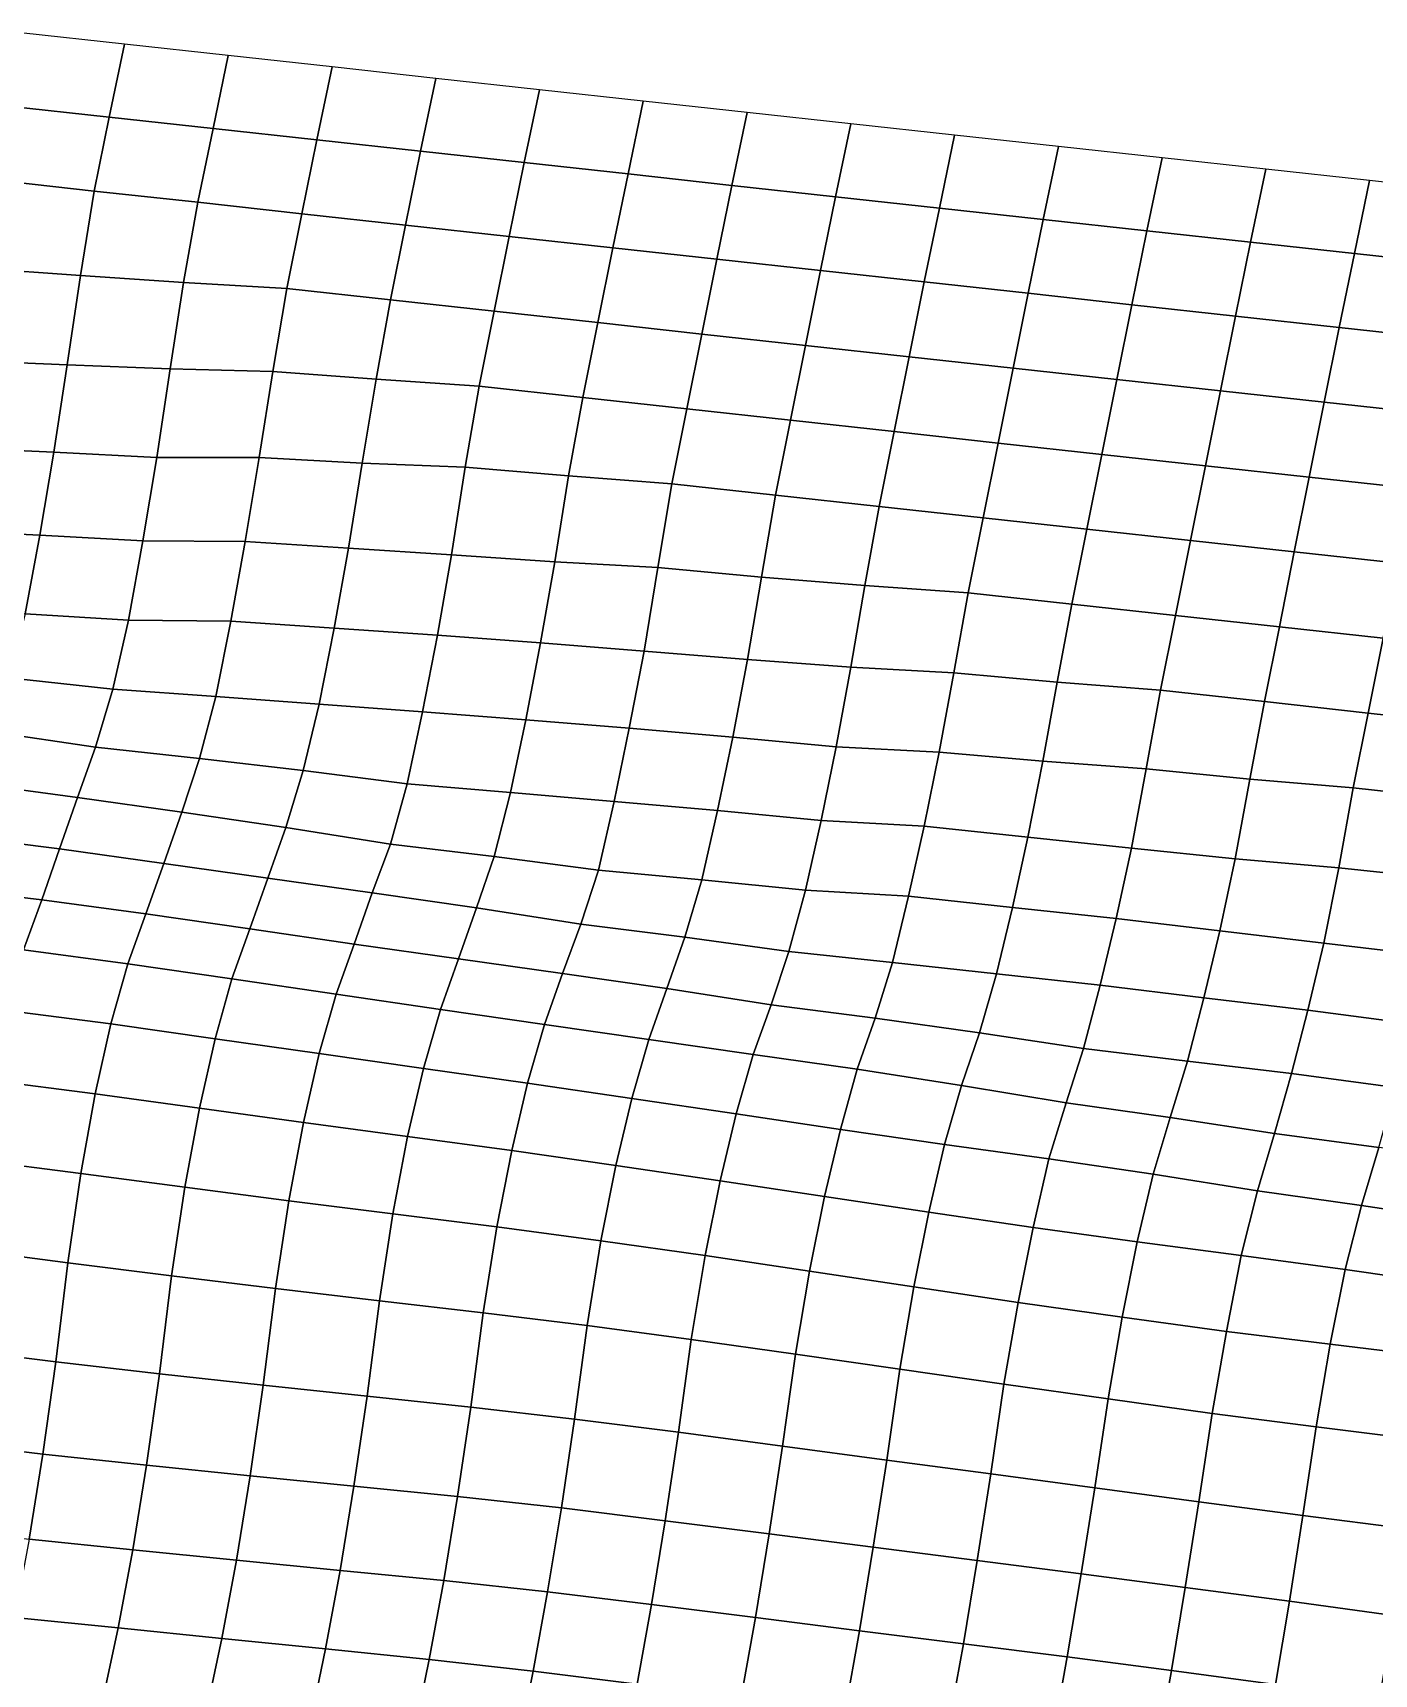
# Model space of a CAD drawing. Header units: metres. Extents: x -7.7 to 4.4, y -0.6 to 4.9.
# Drawn here: x -1.636 to 0.27, y 1.988 to 4.319 of the extents above; entities that cross this region are included whole.
import ezdxf

# ---------------------------------------------------------------- set-up
doc = ezdxf.new("R2010")
doc.units = ezdxf.units.M

msp = doc.modelspace()

# ---------------------------------------------------------------- linework, layer by layer
at = {"layer": 'C1'}
for points in [[(-1.65274, 4.31912, -10.01213), (-1.67436, 4.21551, -9.90817), (-1.52699, 4.19934, -9.8928), (-1.50536, 4.30295, -9.99676)], [(-1.50536, 4.30295, -9.99676), (-1.52699, 4.19934, -9.8928), (-1.37962, 4.18328, -9.87733), (-1.35799, 4.28678, -9.98139)], [(-1.35799, 4.28678, -9.98139), (-1.37962, 4.18328, -9.87733), (-1.23225, 4.16711, -9.86196), (-1.21061, 4.27061, -9.96602)], [(-1.21061, 4.27061, -9.96602), (-1.23225, 4.16711, -9.86196), (-1.08487, 4.15093, -9.84659), (-1.06324, 4.25444, -9.95065)], [(-1.06324, 4.25444, -9.95065), (-1.08487, 4.15093, -9.84659), (-0.9375, 4.13476, -9.83122), (-0.91586, 4.23827, -9.93528)], [(-0.91586, 4.23827, -9.93528), (-0.9375, 4.13476, -9.83122), (-0.79012, 4.11859, -9.81585), (-0.7685, 4.22221, -9.91981)], [(-0.7685, 4.22221, -9.91981), (-0.79012, 4.11859, -9.81585), (-0.64274, 4.10242, -9.80047), (-0.62112, 4.20604, -9.90444)], [(-1.67436, 4.21551, -9.90817), (-1.69582, 4.11058, -9.80539), (-1.54845, 4.09441, -9.79002), (-1.52699, 4.19934, -9.8928)], [(-1.52699, 4.19934, -9.8928), (-1.54845, 4.09441, -9.79002), (-1.40108, 4.07834, -9.77455), (-1.37962, 4.18328, -9.87733)], [(-0.62112, 4.20604, -9.90444), (-0.64274, 4.10242, -9.80047), (-0.49537, 4.08625, -9.7851), (-0.47375, 4.18986, -9.88906)], [(-1.37962, 4.18328, -9.87733), (-1.40108, 4.07834, -9.77455), (-1.25371, 4.06217, -9.75918), (-1.23225, 4.16711, -9.86196)], [(-0.47375, 4.18986, -9.88906), (-0.49537, 4.08625, -9.7851), (-0.34801, 4.07019, -9.76963), (-0.32637, 4.17369, -9.87369)], [(-0.32637, 4.17369, -9.87369), (-0.34801, 4.07019, -9.76963), (-0.20063, 4.05402, -9.75426), (-0.17899, 4.15752, -9.85832)], [(-1.23225, 4.16711, -9.86196), (-1.25371, 4.06217, -9.75918), (-1.10633, 4.046, -9.74381), (-1.08487, 4.15093, -9.84659)], [(-1.08487, 4.15093, -9.84659), (-1.10633, 4.046, -9.74381), (-0.95895, 4.02983, -9.72844), (-0.9375, 4.13476, -9.83122)], [(-0.17899, 4.15752, -9.85832), (-0.20063, 4.05402, -9.75426), (-0.05325, 4.03785, -9.73889), (-0.03162, 4.14135, -9.84295)], [(-0.9375, 4.13476, -9.83122), (-0.95895, 4.02983, -9.72844), (-0.81158, 4.01366, -9.71307), (-0.79012, 4.11859, -9.81585)], [(-0.03162, 4.14135, -9.84295), (-0.05325, 4.03785, -9.73889), (0.09412, 4.02168, -9.72352), (0.11574, 4.12529, -9.82748)], [(-1.69582, 4.11058, -9.80539), (-1.7147, 3.98499, -9.72115), (-1.56803, 3.97453, -9.70065), (-1.54845, 4.09441, -9.79002)], [(-0.79012, 4.11859, -9.81585), (-0.81158, 4.01366, -9.71307), (-0.6642, 3.99749, -9.6977), (-0.64274, 4.10242, -9.80047)], [(0.11574, 4.12529, -9.82748), (0.09412, 4.02168, -9.72352), (0.2415, 4.0055, -9.70815), (0.26312, 4.10912, -9.81211)], [(0.26312, 4.10912, -9.81211), (0.2415, 4.0055, -9.70815), (0.38887, 3.98933, -9.69278), (0.4105, 4.09295, -9.79674)], [(-1.54845, 4.09441, -9.79002), (-1.56803, 3.97453, -9.70065), (-1.4214, 3.96429, -9.67996), (-1.40108, 4.07834, -9.77455)], [(-0.64274, 4.10242, -9.80047), (-0.6642, 3.99749, -9.6977), (-0.51684, 3.98143, -9.68223), (-0.49537, 4.08625, -9.7851)], [(-0.49537, 4.08625, -9.7851), (-0.51684, 3.98143, -9.68223), (-0.36946, 3.96526, -9.66685), (-0.34801, 4.07019, -9.76963)], [(-1.40108, 4.07834, -9.77455), (-1.4214, 3.96429, -9.67996), (-1.27499, 3.95581, -9.65768), (-1.25371, 4.06217, -9.75918)], [(-1.25371, 4.06217, -9.75918), (-1.27499, 3.95581, -9.65768), (-1.12761, 3.93964, -9.64231), (-1.10633, 4.046, -9.74381)], [(-0.34801, 4.07019, -9.76963), (-0.36946, 3.96526, -9.66685), (-0.22209, 3.94909, -9.65148), (-0.20063, 4.05402, -9.75426)], [(-1.10633, 4.046, -9.74381), (-1.12761, 3.93964, -9.64231), (-0.98025, 3.92358, -9.62684), (-0.95895, 4.02983, -9.72844)], [(-0.20063, 4.05402, -9.75426), (-0.22209, 3.94909, -9.65148), (-0.07471, 3.93291, -9.63611), (-0.05325, 4.03785, -9.73889)], [(-0.05325, 4.03785, -9.73889), (-0.07471, 3.93291, -9.63611), (0.07266, 3.91674, -9.62074), (0.09412, 4.02168, -9.72352)], [(-0.95895, 4.02983, -9.72844), (-0.98025, 3.92358, -9.62684), (-0.83287, 3.90741, -9.61147), (-0.81158, 4.01366, -9.71307)], [(-0.81158, 4.01366, -9.71307), (-0.83287, 3.90741, -9.61147), (-0.6855, 3.89124, -9.5961), (-0.6642, 3.99749, -9.6977)], [(0.09412, 4.02168, -9.72352), (0.07266, 3.91674, -9.62074), (0.22004, 3.90057, -9.60537), (0.2415, 4.0055, -9.70815)], [(-0.6642, 3.99749, -9.6977), (-0.6855, 3.89124, -9.5961), (-0.53812, 3.87507, -9.58073), (-0.51684, 3.98143, -9.68223)], [(0.2415, 4.0055, -9.70815), (0.22004, 3.90057, -9.60537), (0.36742, 3.8844, -9.59), (0.38887, 3.98933, -9.69278)], [(-1.7147, 3.98499, -9.72115), (-1.73286, 3.85369, -9.64204), (-1.58676, 3.84774, -9.6175), (-1.56803, 3.97453, -9.70065)], [(-1.56803, 3.97453, -9.70065), (-1.58676, 3.84774, -9.6175), (-1.44069, 3.842, -9.59276), (-1.4214, 3.96429, -9.67996)], [(-1.4214, 3.96429, -9.67996), (-1.44069, 3.842, -9.59276), (-1.29486, 3.83825, -9.56624), (-1.27499, 3.95581, -9.65768)], [(-0.51684, 3.98143, -9.68223), (-0.53812, 3.87507, -9.58073), (-0.39074, 3.8589, -9.56536), (-0.36946, 3.96526, -9.66685)], [(-0.36946, 3.96526, -9.66685), (-0.39074, 3.8589, -9.56536), (-0.24337, 3.84272, -9.54999), (-0.22209, 3.94909, -9.65148)], [(-1.27499, 3.95581, -9.65768), (-1.29486, 3.83825, -9.56624), (-1.14809, 3.82691, -9.54654), (-1.12761, 3.93964, -9.64231)], [(-0.22209, 3.94909, -9.65148), (-0.24337, 3.84272, -9.54999), (-0.09601, 3.82666, -9.53452), (-0.07471, 3.93291, -9.63611)], [(-1.12761, 3.93964, -9.64231), (-1.14809, 3.82691, -9.54654), (-1.00153, 3.81722, -9.52535), (-0.98025, 3.92358, -9.62684)], [(-0.98025, 3.92358, -9.62684), (-1.00153, 3.81722, -9.52535), (-0.85415, 3.80105, -9.50998), (-0.83287, 3.90741, -9.61147)], [(-0.07471, 3.93291, -9.63611), (-0.09601, 3.82666, -9.53452), (0.05137, 3.81049, -9.51915), (0.07266, 3.91674, -9.62074)], [(-0.83287, 3.90741, -9.61147), (-0.85415, 3.80105, -9.50998), (-0.70679, 3.78499, -9.49451), (-0.6855, 3.89124, -9.5961)], [(0.07266, 3.91674, -9.62074), (0.05137, 3.81049, -9.51915), (0.19875, 3.79432, -9.50377), (0.22004, 3.90057, -9.60537)], [(0.22004, 3.90057, -9.60537), (0.19875, 3.79432, -9.50377), (0.34612, 3.77815, -9.4884), (0.36742, 3.8844, -9.59)], [(-0.6855, 3.89124, -9.5961), (-0.70679, 3.78499, -9.49451), (-0.55941, 3.76882, -9.47913), (-0.53812, 3.87507, -9.58073)], [(-0.53812, 3.87507, -9.58073), (-0.55941, 3.76882, -9.47913), (-0.41204, 3.75264, -9.46376), (-0.39074, 3.8589, -9.56536)], [(-1.73286, 3.85369, -9.64204), (-1.75199, 3.73019, -9.55592), (-1.60581, 3.72358, -9.53197), (-1.58676, 3.84774, -9.6175)], [(-1.58676, 3.84774, -9.6175), (-1.60581, 3.72358, -9.53197), (-1.45951, 3.71598, -9.50891), (-1.44069, 3.842, -9.59276)], [(-0.39074, 3.8589, -9.56536), (-0.41204, 3.75264, -9.46376), (-0.26466, 3.73647, -9.44839), (-0.24337, 3.84272, -9.54999)], [(-1.44069, 3.842, -9.59276), (-1.45951, 3.71598, -9.50891), (-1.31412, 3.71574, -9.47924), (-1.29486, 3.83825, -9.56624)], [(-1.29486, 3.83825, -9.56624), (-1.31412, 3.71574, -9.47924), (-1.16779, 3.70791, -9.45638), (-1.14809, 3.82691, -9.54654)], [(-1.14809, 3.82691, -9.54654), (-1.16779, 3.70791, -9.45638), (-1.02169, 3.70196, -9.43184), (-1.00153, 3.81722, -9.52535)], [(-0.24337, 3.84272, -9.54999), (-0.26466, 3.73647, -9.44839), (-0.11728, 3.7203, -9.43302), (-0.09601, 3.82666, -9.53452)], [(-0.09601, 3.82666, -9.53452), (-0.11728, 3.7203, -9.43302), (0.03009, 3.70413, -9.41765), (0.05137, 3.81049, -9.51915)], [(-1.00153, 3.81722, -9.52535), (-1.02169, 3.70196, -9.43184), (-0.8748, 3.68963, -9.41301), (-0.85415, 3.80105, -9.50998)], [(-0.85415, 3.80105, -9.50998), (-0.8748, 3.68963, -9.41301), (-0.72807, 3.67863, -9.39301), (-0.70679, 3.78499, -9.49451)], [(0.05137, 3.81049, -9.51915), (0.03009, 3.70413, -9.41765), (0.17747, 3.68796, -9.40228), (0.19875, 3.79432, -9.50377)], [(-0.70679, 3.78499, -9.49451), (-0.72807, 3.67863, -9.39301), (-0.58069, 3.66246, -9.37764), (-0.55941, 3.76882, -9.47913)], [(0.19875, 3.79432, -9.50377), (0.17747, 3.68796, -9.40228), (0.32483, 3.6719, -9.38681), (0.34612, 3.77815, -9.4884)], [(-0.55941, 3.76882, -9.47913), (-0.58069, 3.66246, -9.37764), (-0.43332, 3.64628, -9.36227), (-0.41204, 3.75264, -9.46376)], [(-0.41204, 3.75264, -9.46376), (-0.43332, 3.64628, -9.36227), (-0.28595, 3.63022, -9.3468), (-0.26466, 3.73647, -9.44839)], [(-0.26466, 3.73647, -9.44839), (-0.28595, 3.63022, -9.3468), (-0.13858, 3.61405, -9.33143), (-0.11728, 3.7203, -9.43302)], [(-1.75199, 3.73019, -9.55592), (-1.7719, 3.61285, -9.46429), (-1.62563, 3.60557, -9.44093), (-1.60581, 3.72358, -9.53197)], [(-1.60581, 3.72358, -9.53197), (-1.62563, 3.60557, -9.44093), (-1.47925, 3.59731, -9.41846), (-1.45951, 3.71598, -9.50891)], [(-1.45951, 3.71598, -9.50891), (-1.47925, 3.59731, -9.41846), (-1.3338, 3.59652, -9.38928), (-1.31412, 3.71574, -9.47924)], [(-1.31412, 3.71574, -9.47924), (-1.3338, 3.59652, -9.38928), (-1.18729, 3.58727, -9.3677), (-1.16779, 3.70791, -9.45638)], [(-1.16779, 3.70791, -9.45638), (-1.18729, 3.58727, -9.3677), (-1.04071, 3.57747, -9.34661), (-1.02169, 3.70196, -9.43184)], [(-0.11728, 3.7203, -9.43302), (-0.13858, 3.61405, -9.33143), (0.0088, 3.59788, -9.31605), (0.03009, 3.70413, -9.41765)], [(-1.02169, 3.70196, -9.43184), (-1.04071, 3.57747, -9.34661), (-0.89413, 3.56767, -9.32552), (-0.8748, 3.68963, -9.41301)], [(-0.8748, 3.68963, -9.41301), (-0.89413, 3.56767, -9.32552), (-0.74774, 3.55941, -9.30305), (-0.72807, 3.67863, -9.39301)], [(0.03009, 3.70413, -9.41765), (0.0088, 3.59788, -9.31605), (0.15617, 3.58171, -9.30068), (0.17747, 3.68796, -9.40228)], [(0.17747, 3.68796, -9.40228), (0.15617, 3.58171, -9.30068), (0.30355, 3.56554, -9.28531), (0.32483, 3.6719, -9.38681)], [(-0.72807, 3.67863, -9.39301), (-0.74774, 3.55941, -9.30305), (-0.60072, 3.5461, -9.28511), (-0.58069, 3.66246, -9.37764)], [(-0.58069, 3.66246, -9.37764), (-0.60072, 3.5461, -9.28511), (-0.45384, 3.53388, -9.26619), (-0.43332, 3.64628, -9.36227)], [(-0.43332, 3.64628, -9.36227), (-0.45384, 3.53388, -9.26619), (-0.30723, 3.52386, -9.2453), (-0.28595, 3.63022, -9.3468)], [(-0.28595, 3.63022, -9.3468), (-0.30723, 3.52386, -9.2453), (-0.15986, 3.50769, -9.22993), (-0.13858, 3.61405, -9.33143)], [(-0.13858, 3.61405, -9.33143), (-0.15986, 3.50769, -9.22993), (-0.01248, 3.49152, -9.21456), (0.0088, 3.59788, -9.31605)], [(-1.7719, 3.61285, -9.46429), (-1.79266, 3.50231, -9.36654), (-1.64625, 3.49394, -9.34416), (-1.62563, 3.60557, -9.44093)], [(-1.62563, 3.60557, -9.44093), (-1.64625, 3.49394, -9.34416), (-1.49976, 3.4848, -9.32248), (-1.47925, 3.59731, -9.41846)], [(-1.47925, 3.59731, -9.41846), (-1.49976, 3.4848, -9.32248), (-1.35421, 3.48324, -9.294), (-1.3338, 3.59652, -9.38928)], [(-1.3338, 3.59652, -9.38928), (-1.35421, 3.48324, -9.294), (-1.20763, 3.47344, -9.27291), (-1.18729, 3.58727, -9.3677)], [(0.0088, 3.59788, -9.31605), (-0.01248, 3.49152, -9.21456), (0.13488, 3.47546, -9.19909), (0.15617, 3.58171, -9.30068)], [(-1.18729, 3.58727, -9.3677), (-1.20763, 3.47344, -9.27291), (-1.06101, 3.46331, -9.25211), (-1.04071, 3.57747, -9.34661)], [(-1.04071, 3.57747, -9.34661), (-1.06101, 3.46331, -9.25211), (-0.91429, 3.45241, -9.23201), (-0.89413, 3.56767, -9.32552)], [(-0.89413, 3.56767, -9.32552), (-0.91429, 3.45241, -9.23201), (-0.76747, 3.44064, -9.21269), (-0.74774, 3.55941, -9.30305)], [(0.15617, 3.58171, -9.30068), (0.13488, 3.47546, -9.19909), (0.28226, 3.45929, -9.18372), (0.30355, 3.56554, -9.28531)], [(-0.74774, 3.55941, -9.30305), (-0.76747, 3.44064, -9.21269), (-0.62063, 3.42875, -9.19348), (-0.60072, 3.5461, -9.28511)], [(-0.60072, 3.5461, -9.28511), (-0.62063, 3.42875, -9.19348), (-0.47395, 3.41818, -9.17308), (-0.45384, 3.53388, -9.26619)], [(-0.45384, 3.53388, -9.26619), (-0.47395, 3.41818, -9.17308), (-0.32758, 3.41003, -9.15051), (-0.30723, 3.52386, -9.2453)], [(-0.30723, 3.52386, -9.2453), (-0.32758, 3.41003, -9.15051), (-0.18053, 3.3965, -9.13277), (-0.15986, 3.50769, -9.22993)], [(-0.15986, 3.50769, -9.22993), (-0.18053, 3.3965, -9.13277), (-0.03377, 3.38527, -9.11296), (-0.01248, 3.49152, -9.21456)], [(-1.64625, 3.49394, -9.34416), (-1.66946, 3.40296, -9.22886), (-1.52208, 3.38679, -9.21349), (-1.49976, 3.4848, -9.32248)], [(-1.49976, 3.4848, -9.32248), (-1.52208, 3.38679, -9.21349), (-1.37542, 3.37633, -9.19299), (-1.35421, 3.48324, -9.294)], [(-1.35421, 3.48324, -9.294), (-1.37542, 3.37633, -9.19299), (-1.22872, 3.36554, -9.17279), (-1.20763, 3.47344, -9.27291)], [(-0.01248, 3.49152, -9.21456), (-0.03377, 3.38527, -9.11296), (0.1136, 3.3691, -9.09759), (0.13488, 3.47546, -9.19909)], [(0.13488, 3.47546, -9.19909), (0.1136, 3.3691, -9.09759), (0.26098, 3.35293, -9.08222), (0.28226, 3.45929, -9.18372)], [(-1.20763, 3.47344, -9.27291), (-1.22872, 3.36554, -9.17279), (-1.082, 3.35464, -9.15269), (-1.06101, 3.46331, -9.25211)], [(-1.06101, 3.46331, -9.25211), (-1.082, 3.35464, -9.15269), (-0.93523, 3.34331, -9.13298), (-0.91429, 3.45241, -9.23201)], [(-0.91429, 3.45241, -9.23201), (-0.93523, 3.34331, -9.13298), (-0.78836, 3.3312, -9.11396), (-0.76747, 3.44064, -9.21269)], [(0.28226, 3.45929, -9.18372), (0.26098, 3.35293, -9.08222), (0.40835, 3.33676, -9.06685), (0.42963, 3.44312, -9.16835)], [(-0.76747, 3.44064, -9.21269), (-0.78836, 3.3312, -9.11396), (-0.64143, 3.31854, -9.09543), (-0.62063, 3.42875, -9.19348)], [(-0.62063, 3.42875, -9.19348), (-0.64143, 3.31854, -9.09543), (-0.49435, 3.30479, -9.07789), (-0.47395, 3.41818, -9.17308)], [(-0.47395, 3.41818, -9.17308), (-0.49435, 3.30479, -9.07789), (-0.34805, 3.29719, -9.05483), (-0.32758, 3.41003, -9.15051)], [(-0.32758, 3.41003, -9.15051), (-0.34805, 3.29719, -9.05483), (-0.20108, 3.28431, -9.0365), (-0.18053, 3.3965, -9.13277)], [(-1.66946, 3.40296, -9.22886), (-1.69445, 3.32626, -9.10075), (-1.54637, 3.30449, -9.0904), (-1.52208, 3.38679, -9.21349)], [(-1.52208, 3.38679, -9.21349), (-1.54637, 3.30449, -9.0904), (-1.39897, 3.2881, -9.07523), (-1.37542, 3.37633, -9.19299)], [(-0.18053, 3.3965, -9.13277), (-0.20108, 3.28431, -9.0365), (-0.05442, 3.27385, -9.016), (-0.03377, 3.38527, -9.11296)], [(-0.03377, 3.38527, -9.11296), (-0.05442, 3.27385, -9.016), (0.09278, 3.25911, -8.99935), (0.1136, 3.3691, -9.09759)], [(-1.37542, 3.37633, -9.19299), (-1.39897, 3.2881, -9.07523), (-1.25149, 3.27116, -9.06055), (-1.22872, 3.36554, -9.17279)], [(-1.22872, 3.36554, -9.17279), (-1.25149, 3.27116, -9.06055), (-1.1038, 3.25246, -9.04744), (-1.082, 3.35464, -9.15269)], [(0.1136, 3.3691, -9.09759), (0.09278, 3.25911, -8.99935), (0.23968, 3.24668, -8.98063), (0.26098, 3.35293, -9.08222)], [(-1.082, 3.35464, -9.15269), (-1.1038, 3.25246, -9.04744), (-0.95691, 3.24013, -9.02862), (-0.93523, 3.34331, -9.13298)], [(-0.93523, 3.34331, -9.13298), (-0.95691, 3.24013, -9.02862), (-0.80996, 3.22737, -9.01019), (-0.78836, 3.3312, -9.11396)], [(0.26098, 3.35293, -9.08222), (0.23968, 3.24668, -8.98063), (0.38706, 3.2305, -8.96525), (0.40835, 3.33676, -9.06685)], [(-1.69445, 3.32626, -9.10075), (-1.71983, 3.25275, -8.96977), (-1.57198, 3.23273, -8.95785), (-1.54637, 3.30449, -9.0904)], [(-0.78836, 3.3312, -9.11396), (-0.80996, 3.22737, -9.01019), (-0.66298, 3.21438, -8.99196), (-0.64143, 3.31854, -9.09543)], [(-0.64143, 3.31854, -9.09543), (-0.66298, 3.21438, -8.99196), (-0.51588, 3.20041, -8.97462), (-0.49435, 3.30479, -9.07789)], [(-1.54637, 3.30449, -9.0904), (-1.57198, 3.23273, -8.95785), (-1.42402, 3.21195, -8.94662), (-1.39897, 3.2881, -9.07523)], [(-1.39897, 3.2881, -9.07523), (-1.42402, 3.21195, -8.94662), (-1.27598, 3.19039, -8.93608), (-1.25149, 3.27116, -9.06055)], [(-0.49435, 3.30479, -9.07789), (-0.51588, 3.20041, -8.97462), (-0.36952, 3.19237, -8.95195), (-0.34805, 3.29719, -9.05483)], [(-0.34805, 3.29719, -9.05483), (-0.36952, 3.19237, -8.95195), (-0.22218, 3.17652, -8.93629), (-0.20108, 3.28431, -9.0365)], [(-1.25149, 3.27116, -9.06055), (-1.27598, 3.19039, -8.93608), (-1.12765, 3.16664, -8.92751), (-1.1038, 3.25246, -9.04744)], [(-0.20108, 3.28431, -9.0365), (-0.22218, 3.17652, -8.93629), (-0.07489, 3.16101, -8.92032), (-0.05442, 3.27385, -9.016)], [(-0.05442, 3.27385, -9.016), (-0.07489, 3.16101, -8.92032), (0.07235, 3.14594, -8.90397), (0.09278, 3.25911, -8.99935)], [(-1.71983, 3.25275, -8.96977), (-1.74513, 3.17847, -8.83948), (-1.59746, 3.15999, -8.82618), (-1.57198, 3.23273, -8.95785)], [(-1.1038, 3.25246, -9.04744), (-1.12765, 3.16664, -8.92751), (-0.98012, 3.14926, -8.91322), (-0.95691, 3.24013, -9.02862)], [(0.09278, 3.25911, -8.99935), (0.07235, 3.14594, -8.90397), (0.2193, 3.13317, -8.88554), (0.23968, 3.24668, -8.98063)], [(0.23968, 3.24668, -8.98063), (0.2193, 3.13317, -8.88554), (0.36665, 3.11722, -8.86997), (0.38706, 3.2305, -8.96525)], [(-1.57198, 3.23273, -8.95785), (-1.59746, 3.15999, -8.82618), (-1.44951, 3.1392, -8.81495), (-1.42402, 3.21195, -8.94662)], [(-0.95691, 3.24013, -9.02862), (-0.98012, 3.14926, -8.91322), (-0.83235, 3.1299, -8.90071), (-0.80996, 3.22737, -9.01019)], [(-0.80996, 3.22737, -9.01019), (-0.83235, 3.1299, -8.90071), (-0.68523, 3.11582, -8.88347), (-0.66298, 3.21438, -8.99196)], [(-1.42402, 3.21195, -8.94662), (-1.44951, 3.1392, -8.81495), (-1.30154, 3.11831, -8.80382), (-1.27598, 3.19039, -8.93608)], [(-0.66298, 3.21438, -8.99196), (-0.68523, 3.11582, -8.88347), (-0.53805, 3.10119, -8.86671), (-0.51588, 3.20041, -8.97462)], [(-0.51588, 3.20041, -8.97462), (-0.53805, 3.10119, -8.86671), (-0.39164, 3.09271, -8.84444), (-0.36952, 3.19237, -8.95195)], [(-1.74513, 3.17847, -8.83948), (-1.77054, 3.10517, -8.7083), (-1.62299, 3.08757, -8.69421), (-1.59746, 3.15999, -8.82618)], [(-1.27598, 3.19039, -8.93608), (-1.30154, 3.11831, -8.80382), (-1.15356, 3.0973, -8.79278), (-1.12765, 3.16664, -8.92751)], [(-0.36952, 3.19237, -8.95195), (-0.39164, 3.09271, -8.84444), (-0.2443, 3.07686, -8.82877), (-0.22218, 3.17652, -8.93629)], [(-0.22218, 3.17652, -8.93629), (-0.2443, 3.07686, -8.82877), (-0.09698, 3.06113, -8.81301), (-0.07489, 3.16101, -8.92032)], [(-1.59746, 3.15999, -8.82618), (-1.62299, 3.08757, -8.69421), (-1.47512, 3.06745, -8.68239), (-1.44951, 3.1392, -8.81495)], [(-1.12765, 3.16664, -8.92751), (-1.15356, 3.0973, -8.79278), (-1.00557, 3.07619, -8.78185), (-0.98012, 3.14926, -8.91322)], [(-0.98012, 3.14926, -8.91322), (-1.00557, 3.07619, -8.78185), (-0.85728, 3.05277, -8.77299), (-0.83235, 3.1299, -8.90071)], [(-0.07489, 3.16101, -8.92032), (-0.09698, 3.06113, -8.81301), (0.05059, 3.04342, -8.79902), (0.07235, 3.14594, -8.90397)], [(-1.44951, 3.1392, -8.81495), (-1.47512, 3.06745, -8.68239), (-1.32711, 3.04622, -8.67156), (-1.30154, 3.11831, -8.80382)], [(-0.83235, 3.1299, -8.90071), (-0.85728, 3.05277, -8.77299), (-0.70963, 3.0344, -8.75959), (-0.68523, 3.11582, -8.88347)], [(0.07235, 3.14594, -8.90397), (0.05059, 3.04342, -8.79902), (0.19813, 3.02593, -8.78483), (0.2193, 3.13317, -8.88554)], [(0.2193, 3.13317, -8.88554), (0.19813, 3.02593, -8.78483), (0.34564, 3.00866, -8.77045), (0.36665, 3.11722, -8.86997)], [(-1.77054, 3.10517, -8.7083), (-1.79619, 3.03375, -8.57545), (-1.64866, 3.01637, -8.56117), (-1.62299, 3.08757, -8.69421)], [(-1.30154, 3.11831, -8.80382), (-1.32711, 3.04622, -8.67156), (-1.17906, 3.02467, -8.66102), (-1.15356, 3.0973, -8.79278)], [(-0.68523, 3.11582, -8.88347), (-0.70963, 3.0344, -8.75959), (-0.56178, 3.01438, -8.74767), (-0.53805, 3.10119, -8.86671)], [(-0.53805, 3.10119, -8.86671), (-0.56178, 3.01438, -8.74767), (-0.41444, 2.99854, -8.732), (-0.39164, 3.09271, -8.84444)], [(-1.62299, 3.08757, -8.69421), (-1.64866, 3.01637, -8.56117), (-1.50082, 2.99646, -8.54915), (-1.47512, 3.06745, -8.68239)], [(-1.15356, 3.0973, -8.79278), (-1.17906, 3.02467, -8.66102), (-1.03111, 3.00388, -8.64979), (-1.00557, 3.07619, -8.78185)], [(-0.39164, 3.09271, -8.84444), (-0.41444, 2.99854, -8.732), (-0.26705, 2.98226, -8.71673), (-0.2443, 3.07686, -8.82877)], [(-1.47512, 3.06745, -8.68239), (-1.50082, 2.99646, -8.54915), (-1.3528, 2.97513, -8.53841), (-1.32711, 3.04622, -8.67156)], [(-1.00557, 3.07619, -8.78185), (-1.03111, 3.00388, -8.64979), (-0.88313, 2.98288, -8.63876), (-0.85728, 3.05277, -8.77299)], [(-0.2443, 3.07686, -8.82877), (-0.26705, 2.98226, -8.71673), (-0.11969, 2.9662, -8.70126), (-0.09698, 3.06113, -8.81301)], [(-0.09698, 3.06113, -8.81301), (-0.11969, 2.9662, -8.70126), (0.02788, 2.94849, -8.68727), (0.05059, 3.04342, -8.79902)], [(-1.32711, 3.04622, -8.67156), (-1.3528, 2.97513, -8.53841), (-1.20472, 2.95335, -8.52807), (-1.17906, 3.02467, -8.66102)], [(-0.85728, 3.05277, -8.77299), (-0.88313, 2.98288, -8.63876), (-0.73512, 2.96165, -8.62792), (-0.70963, 3.0344, -8.75959)], [(-0.70963, 3.0344, -8.75959), (-0.73512, 2.96165, -8.62792), (-0.58686, 2.93845, -8.61886), (-0.56178, 3.01438, -8.74767)], [(0.05059, 3.04342, -8.79902), (0.02788, 2.94849, -8.68727), (0.17543, 2.93089, -8.67318), (0.19813, 3.02593, -8.78483)], [(-1.64866, 3.01637, -8.56117), (-1.67251, 2.93055, -8.44123), (-1.52474, 2.91119, -8.42872), (-1.50082, 2.99646, -8.54915)], [(-1.17906, 3.02467, -8.66102), (-1.20472, 2.95335, -8.52807), (-1.05669, 2.93191, -8.51743), (-1.03111, 3.00388, -8.64979)], [(-0.56178, 3.01438, -8.74767), (-0.58686, 2.93845, -8.61886), (-0.43913, 2.91942, -8.60605), (-0.41444, 2.99854, -8.732)], [(0.19813, 3.02593, -8.78483), (0.17543, 2.93089, -8.67318), (0.32321, 2.91153, -8.66067), (0.34564, 3.00866, -8.77045)], [(-1.50082, 2.99646, -8.54915), (-1.52474, 2.91119, -8.42872), (-1.37677, 2.8903, -8.41759), (-1.3528, 2.97513, -8.53841)], [(-1.03111, 3.00388, -8.64979), (-1.05669, 2.93191, -8.51743), (-0.90865, 2.91046, -8.50679), (-0.88313, 2.98288, -8.63876)], [(-0.41444, 2.99854, -8.732), (-0.43913, 2.91942, -8.60605), (-0.29119, 2.89875, -8.59472), (-0.26705, 2.98226, -8.71673)], [(-1.3528, 2.97513, -8.53841), (-1.37677, 2.8903, -8.41759), (-1.22878, 2.86918, -8.40665), (-1.20472, 2.95335, -8.52807)], [(-0.88313, 2.98288, -8.63876), (-0.90865, 2.91046, -8.50679), (-0.76063, 2.88913, -8.49605), (-0.73512, 2.96165, -8.62792)], [(-0.73512, 2.96165, -8.62792), (-0.76063, 2.88913, -8.49605), (-0.61263, 2.86801, -8.48512), (-0.58686, 2.93845, -8.61886)], [(-0.26705, 2.98226, -8.71673), (-0.29119, 2.89875, -8.59472), (-0.14306, 2.87653, -8.58477), (-0.11969, 2.9662, -8.70126)], [(-0.11969, 2.9662, -8.70126), (-0.14306, 2.87653, -8.58477), (0.00455, 2.8585, -8.57108), (0.02788, 2.94849, -8.68727)], [(-1.20472, 2.95335, -8.52807), (-1.22878, 2.86918, -8.40665), (-1.0808, 2.84818, -8.39562), (-1.05669, 2.93191, -8.51743)], [(-0.58686, 2.93845, -8.61886), (-0.61263, 2.86801, -8.48512), (-0.46463, 2.84679, -8.47428), (-0.43913, 2.91942, -8.60605)], [(0.02788, 2.94849, -8.68727), (0.00455, 2.8585, -8.57108), (0.15213, 2.84068, -8.55719), (0.17543, 2.93089, -8.67318)], [(-1.67251, 2.93055, -8.44123), (-1.69463, 2.83089, -8.33372), (-1.54688, 2.81175, -8.32101), (-1.52474, 2.91119, -8.42872)], [(-1.05669, 2.93191, -8.51743), (-1.0808, 2.84818, -8.39562), (-0.93279, 2.82695, -8.38479), (-0.90865, 2.91046, -8.50679)], [(-0.43913, 2.91942, -8.60605), (-0.46463, 2.84679, -8.47428), (-0.31641, 2.82392, -8.46493), (-0.29119, 2.89875, -8.59472)], [(0.17543, 2.93089, -8.67318), (0.15213, 2.84068, -8.55719), (0.29994, 2.8211, -8.54487), (0.32321, 2.91153, -8.66067)], [(-1.52474, 2.91119, -8.42872), (-1.54688, 2.81175, -8.32101), (-1.399, 2.79152, -8.30929), (-1.37677, 2.8903, -8.41759)], [(-0.90865, 2.91046, -8.50679), (-0.93279, 2.82695, -8.38479), (-0.78471, 2.80518, -8.37444), (-0.76063, 2.88913, -8.49605)], [(-0.29119, 2.89875, -8.59472), (-0.31641, 2.82392, -8.46493), (-0.16799, 2.7994, -8.45705), (-0.14306, 2.87653, -8.58477)], [(-1.37677, 2.8903, -8.41759), (-1.399, 2.79152, -8.30929), (-1.25113, 2.77139, -8.29747), (-1.22878, 2.86918, -8.40665)], [(-1.22878, 2.86918, -8.40665), (-1.25113, 2.77139, -8.29747), (-1.10327, 2.75137, -8.28555), (-1.0808, 2.84818, -8.39562)], [(-0.76063, 2.88913, -8.49605), (-0.78471, 2.80518, -8.37444), (-0.63663, 2.78341, -8.3641), (-0.61263, 2.86801, -8.48512)], [(-0.61263, 2.86801, -8.48512), (-0.63663, 2.78341, -8.3641), (-0.48853, 2.76141, -8.35396), (-0.46463, 2.84679, -8.47428)], [(-0.14306, 2.87653, -8.58477), (-0.16799, 2.7994, -8.45705), (-0.02001, 2.77839, -8.44602), (0.00455, 2.8585, -8.57108)], [(-1.0808, 2.84818, -8.39562), (-1.10327, 2.75137, -8.28555), (-0.95543, 2.73147, -8.27353), (-0.93279, 2.82695, -8.38479)], [(-0.46463, 2.84679, -8.47428), (-0.48853, 2.76141, -8.35396), (-0.34052, 2.74019, -8.34312), (-0.31641, 2.82392, -8.46493)], [(0.00455, 2.8585, -8.57108), (-0.02001, 2.77839, -8.44602), (0.12819, 2.75563, -8.43656), (0.15213, 2.84068, -8.55719)], [(-1.69463, 2.83089, -8.33372), (-1.71507, 2.71783, -8.23824), (-1.56732, 2.69869, -8.22553), (-1.54688, 2.81175, -8.32101)], [(-0.93279, 2.82695, -8.38479), (-0.95543, 2.73147, -8.27353), (-0.80743, 2.71035, -8.26259), (-0.78471, 2.80518, -8.37444)], [(-0.31641, 2.82392, -8.46493), (-0.34052, 2.74019, -8.34312), (-0.19257, 2.7194, -8.33189), (-0.16799, 2.7994, -8.45705)], [(0.15213, 2.84068, -8.55719), (0.12819, 2.75563, -8.43656), (0.27603, 2.73572, -8.42454), (0.29994, 2.8211, -8.54487)], [(-1.54688, 2.81175, -8.32101), (-1.56732, 2.69869, -8.22553), (-1.41954, 2.67922, -8.21312), (-1.399, 2.79152, -8.30929)], [(-0.78471, 2.80518, -8.37444), (-0.80743, 2.71035, -8.26259), (-0.65934, 2.68847, -8.25235), (-0.63663, 2.78341, -8.3641)], [(-0.16799, 2.7994, -8.45705), (-0.19257, 2.7194, -8.33189), (-0.04449, 2.69763, -8.32155), (-0.02001, 2.77839, -8.44602)], [(-1.399, 2.79152, -8.30929), (-1.41954, 2.67922, -8.21312), (-1.27178, 2.65998, -8.20051), (-1.25113, 2.77139, -8.29747)], [(-0.63663, 2.78341, -8.3641), (-0.65934, 2.68847, -8.25235), (-0.51117, 2.66593, -8.2427), (-0.48853, 2.76141, -8.35396)], [(-0.02001, 2.77839, -8.44602), (-0.04449, 2.69763, -8.32155), (0.10382, 2.67399, -8.31288), (0.12819, 2.75563, -8.43656)], [(-1.25113, 2.77139, -8.29747), (-1.27178, 2.65998, -8.20051), (-1.1241, 2.64139, -8.1873), (-1.10327, 2.75137, -8.28555)], [(-1.10327, 2.75137, -8.28555), (-1.1241, 2.64139, -8.1873), (-0.97643, 2.62291, -8.174), (-0.95543, 2.73147, -8.27353)], [(-0.48853, 2.76141, -8.35396), (-0.51117, 2.66593, -8.2427), (-0.36305, 2.64382, -8.23265), (-0.34052, 2.74019, -8.34312)], [(0.12819, 2.75563, -8.43656), (0.10382, 2.67399, -8.31288), (0.25173, 2.65353, -8.30135), (0.27603, 2.73572, -8.42454)], [(-0.95543, 2.73147, -8.27353), (-0.97643, 2.62291, -8.174), (-0.8286, 2.60311, -8.16189), (-0.80743, 2.71035, -8.26259)], [(-0.34052, 2.74019, -8.34312), (-0.36305, 2.64382, -8.23265), (-0.21499, 2.62216, -8.22221), (-0.19257, 2.7194, -8.33189)], [(0.27603, 2.73572, -8.42454), (0.25173, 2.65353, -8.30135), (0.39988, 2.63121, -8.29151), (0.42383, 2.71615, -8.41223)], [(-1.71507, 2.71783, -8.23824), (-1.73382, 2.59125, -8.15488), (-1.58605, 2.5719, -8.14237), (-1.56732, 2.69869, -8.22553)], [(-0.80743, 2.71035, -8.26259), (-0.8286, 2.60311, -8.16189), (-0.68064, 2.58222, -8.15075), (-0.65934, 2.68847, -8.25235)], [(-0.19257, 2.7194, -8.33189), (-0.21499, 2.62216, -8.22221), (-0.0671, 2.60192, -8.21049), (-0.04449, 2.69763, -8.32155)], [(-1.56732, 2.69869, -8.22553), (-1.58605, 2.5719, -8.14237), (-1.4384, 2.55353, -8.12897), (-1.41954, 2.67922, -8.21312)], [(-0.65934, 2.68847, -8.25235), (-0.68064, 2.58222, -8.15075), (-0.53252, 2.56012, -8.14071), (-0.51117, 2.66593, -8.2427)], [(-0.04449, 2.69763, -8.32155), (-0.0671, 2.60192, -8.21049), (0.08071, 2.58224, -8.19827), (0.10382, 2.67399, -8.31288)], [(-1.41954, 2.67922, -8.21312), (-1.4384, 2.55353, -8.12897), (-1.2908, 2.5356, -8.11518), (-1.27178, 2.65998, -8.20051)], [(-1.27178, 2.65998, -8.20051), (-1.2908, 2.5356, -8.11518), (-1.14326, 2.51811, -8.10099), (-1.1241, 2.64139, -8.1873)], [(-0.51117, 2.66593, -8.2427), (-0.53252, 2.56012, -8.14071), (-0.38437, 2.53779, -8.13086), (-0.36305, 2.64382, -8.23265)], [(0.10382, 2.67399, -8.31288), (0.08071, 2.58224, -8.19827), (0.22853, 2.56255, -8.18605), (0.25173, 2.65353, -8.30135)], [(-1.1241, 2.64139, -8.1873), (-1.14326, 2.51811, -8.10099), (-0.99577, 2.50106, -8.08641), (-0.97643, 2.62291, -8.174)], [(-0.36305, 2.64382, -8.23265), (-0.38437, 2.53779, -8.13086), (-0.23625, 2.51569, -8.12081), (-0.21499, 2.62216, -8.22221)], [(0.25173, 2.65353, -8.30135), (0.22853, 2.56255, -8.18605), (0.37658, 2.541, -8.17551), (0.39988, 2.63121, -8.29151)], [(-0.97643, 2.62291, -8.174), (-0.99577, 2.50106, -8.08641), (-0.84812, 2.48269, -8.07301), (-0.8286, 2.60311, -8.16189)], [(-0.21499, 2.62216, -8.22221), (-0.23625, 2.51569, -8.12081), (-0.0883, 2.4949, -8.10958), (-0.0671, 2.60192, -8.21049)], [(-1.73382, 2.59125, -8.15488), (-1.75069, 2.44963, -8.08504), (-1.60301, 2.43104, -8.07184), (-1.58605, 2.5719, -8.14237)], [(-0.8286, 2.60311, -8.16189), (-0.84812, 2.48269, -8.07301), (-0.70032, 2.46311, -8.0607), (-0.68064, 2.58222, -8.15075)], [(-0.0671, 2.60192, -8.21049), (-0.0883, 2.4949, -8.10958), (0.05961, 2.47445, -8.09806), (0.08071, 2.58224, -8.19827)], [(-1.58605, 2.5719, -8.14237), (-1.60301, 2.43104, -8.07184), (-1.45557, 2.41432, -8.05696), (-1.4384, 2.55353, -8.12897)], [(-0.68064, 2.58222, -8.15075), (-0.70032, 2.46311, -8.0607), (-0.55234, 2.44211, -8.04966), (-0.53252, 2.56012, -8.14071)], [(0.08071, 2.58224, -8.19827), (0.05961, 2.47445, -8.09806), (0.20725, 2.45619, -8.08456), (0.22853, 2.56255, -8.18605)], [(-1.4384, 2.55353, -8.12897), (-1.45557, 2.41432, -8.05696), (-1.30818, 2.39804, -8.04169), (-1.2908, 2.5356, -8.11518)], [(-0.53252, 2.56012, -8.14071), (-0.55234, 2.44211, -8.04966), (-0.40433, 2.42088, -8.03883), (-0.38437, 2.53779, -8.13086)], [(0.22853, 2.56255, -8.18605), (0.20725, 2.45619, -8.08456), (0.35482, 2.43848, -8.07057), (0.37658, 2.541, -8.17551)], [(-1.2908, 2.5356, -8.11518), (-1.30818, 2.39804, -8.04169), (-1.16086, 2.38231, -8.02592), (-1.14326, 2.51811, -8.10099)], [(-1.14326, 2.51811, -8.10099), (-1.16086, 2.38231, -8.02592), (-1.01356, 2.36679, -8.00996), (-0.99577, 2.50106, -8.08641)], [(-0.38437, 2.53779, -8.13086), (-0.40433, 2.42088, -8.03883), (-0.25632, 2.39966, -8.02799), (-0.23625, 2.51569, -8.12081)], [(-0.99577, 2.50106, -8.08641), (-1.01356, 2.36679, -8.00996), (-0.86608, 2.34974, -7.99538), (-0.84812, 2.48269, -8.07301)], [(-0.23625, 2.51569, -8.12081), (-0.25632, 2.39966, -8.02799), (-0.10837, 2.37888, -8.01676), (-0.0883, 2.4949, -8.10958)], [(-0.0883, 2.4949, -8.10958), (-0.10837, 2.37888, -8.01676), (0.03961, 2.35787, -8.00573), (0.05961, 2.47445, -8.09806)], [(-0.84812, 2.48269, -8.07301), (-0.86608, 2.34974, -7.99538), (-0.7184, 2.33116, -7.98217), (-0.70032, 2.46311, -8.0607)], [(0.05961, 2.47445, -8.09806), (0.03961, 2.35787, -8.00573), (0.1873, 2.33917, -7.99263), (0.20725, 2.45619, -8.08456)], [(-1.75069, 2.44963, -8.08504), (-1.76884, 2.31822, -8.00602), (-1.62121, 2.30007, -7.99243), (-1.60301, 2.43104, -8.07184)], [(-0.70032, 2.46311, -8.0607), (-0.7184, 2.33116, -7.98217), (-0.5706, 2.31158, -7.96986), (-0.55234, 2.44211, -8.04966)], [(0.20725, 2.45619, -8.08456), (0.1873, 2.33917, -7.99263), (0.33497, 2.32069, -7.97933), (0.35482, 2.43848, -8.07057)], [(-1.60301, 2.43104, -8.07184), (-1.62121, 2.30007, -7.99243), (-1.47392, 2.28456, -7.97646), (-1.45557, 2.41432, -8.05696)], [(-0.55234, 2.44211, -8.04966), (-0.5706, 2.31158, -7.96986), (-0.42277, 2.29178, -7.95774), (-0.40433, 2.42088, -8.03883)], [(-1.45557, 2.41432, -8.05696), (-1.47392, 2.28456, -7.97646), (-1.32667, 2.26938, -7.96021), (-1.30818, 2.39804, -8.04169)], [(-0.40433, 2.42088, -8.03883), (-0.42277, 2.29178, -7.95774), (-0.27494, 2.27199, -7.94562), (-0.25632, 2.39966, -8.02799)], [(-1.30818, 2.39804, -8.04169), (-1.32667, 2.26938, -7.96021), (-1.17947, 2.25463, -7.94355), (-1.16086, 2.38231, -8.02592)], [(-1.16086, 2.38231, -8.02592), (-1.17947, 2.25463, -7.94355), (-1.03227, 2.23989, -7.9269), (-1.01356, 2.36679, -8.00996)], [(-0.25632, 2.39966, -8.02799), (-0.27494, 2.27199, -7.94562), (-0.12715, 2.25252, -7.93321), (-0.10837, 2.37888, -8.01676)], [(-0.10837, 2.37888, -8.01676), (-0.12715, 2.25252, -7.93321), (0.02072, 2.23239, -7.92139), (0.03961, 2.35787, -8.00573)], [(-1.01356, 2.36679, -8.00996), (-1.03227, 2.23989, -7.9269), (-0.8849, 2.22372, -7.91153), (-0.86608, 2.34974, -7.99538)], [(0.03961, 2.35787, -8.00573), (0.02072, 2.23239, -7.92139), (0.16848, 2.21315, -7.90878), (0.1873, 2.33917, -7.99263)], [(-0.86608, 2.34974, -7.99538), (-0.8849, 2.22372, -7.91153), (-0.73727, 2.20557, -7.89793), (-0.7184, 2.33116, -7.98217)], [(0.1873, 2.33917, -7.99263), (0.16848, 2.21315, -7.90878), (0.31624, 2.1939, -7.89617), (0.33497, 2.32069, -7.97933)], [(-1.76884, 2.31822, -8.00602), (-1.78826, 2.19703, -7.91784), (-1.64068, 2.17921, -7.90395), (-1.62121, 2.30007, -7.99243)], [(-0.7184, 2.33116, -7.98217), (-0.73727, 2.20557, -7.89793), (-0.58957, 2.18676, -7.88493), (-0.5706, 2.31158, -7.96986)], [(-0.5706, 2.31158, -7.96986), (-0.58957, 2.18676, -7.88493), (-0.44185, 2.16785, -7.87202), (-0.42277, 2.29178, -7.95774)], [(-1.62121, 2.30007, -7.99243), (-1.64068, 2.17921, -7.90395), (-1.49347, 2.16436, -7.88739), (-1.47392, 2.28456, -7.97646)], [(-0.42277, 2.29178, -7.95774), (-0.44185, 2.16785, -7.87202), (-0.29413, 2.14893, -7.85911), (-0.27494, 2.27199, -7.94562)], [(-1.47392, 2.28456, -7.97646), (-1.49347, 2.16436, -7.88739), (-1.34624, 2.14939, -7.87094), (-1.32667, 2.26938, -7.96021)], [(-1.32667, 2.26938, -7.96021), (-1.34624, 2.14939, -7.87094), (-1.1991, 2.13509, -7.85389), (-1.17947, 2.25463, -7.94355)], [(-0.27494, 2.27199, -7.94562), (-0.29413, 2.14893, -7.85911), (-0.14645, 2.13034, -7.84591), (-0.12715, 2.25252, -7.93321)], [(-1.17947, 2.25463, -7.94355), (-1.1991, 2.13509, -7.85389), (-1.05193, 2.12057, -7.83704), (-1.03227, 2.23989, -7.9269)], [(-1.03227, 2.23989, -7.9269), (-1.05193, 2.12057, -7.83704), (-0.90456, 2.10439, -7.82167), (-0.8849, 2.22372, -7.91153)], [(-0.12715, 2.25252, -7.93321), (-0.14645, 2.13034, -7.84591), (0.00136, 2.11065, -7.8337), (0.02072, 2.23239, -7.92139)], [(-0.8849, 2.22372, -7.91153), (-0.90456, 2.10439, -7.82167), (-0.75695, 2.08636, -7.80797), (-0.73727, 2.20557, -7.89793)], [(0.02072, 2.23239, -7.92139), (0.00136, 2.11065, -7.8337), (0.14917, 2.09108, -7.82138), (0.16848, 2.21315, -7.90878)], [(-0.73727, 2.20557, -7.89793), (-0.75695, 2.08636, -7.80797), (-0.60928, 2.06788, -7.79467), (-0.58957, 2.18676, -7.88493)], [(0.16848, 2.21315, -7.90878), (0.14917, 2.09108, -7.82138), (0.29702, 2.07106, -7.80946), (0.31624, 2.1939, -7.89617)], [(-1.64068, 2.17921, -7.90395), (-1.66138, 2.06823, -7.80659), (-1.51417, 2.05338, -7.79004), (-1.49347, 2.16436, -7.88739)], [(-0.58957, 2.18676, -7.88493), (-0.60928, 2.06788, -7.79467), (-0.46159, 2.04918, -7.78157), (-0.44185, 2.16785, -7.87202)], [(-1.49347, 2.16436, -7.88739), (-1.51417, 2.05338, -7.79004), (-1.36692, 2.0382, -7.77378), (-1.34624, 2.14939, -7.87094)], [(-1.34624, 2.14939, -7.87094), (-1.36692, 2.0382, -7.77378), (-1.21974, 2.02356, -7.75703), (-1.1991, 2.13509, -7.85389)], [(-0.44185, 2.16785, -7.87202), (-0.46159, 2.04918, -7.78157), (-0.31393, 2.0307, -7.76827), (-0.29413, 2.14893, -7.85911)], [(-0.29413, 2.14893, -7.85911), (-0.31393, 2.0307, -7.76827), (-0.16627, 2.01233, -7.75487), (-0.14645, 2.13034, -7.84591)], [(-1.1991, 2.13509, -7.85389), (-1.21974, 2.02356, -7.75703), (-1.07251, 2.0086, -7.74057), (-1.05193, 2.12057, -7.83704)], [(-0.14645, 2.13034, -7.84591), (-0.16627, 2.01233, -7.75487), (-0.01849, 1.99287, -7.74245), (0.00136, 2.11065, -7.8337)], [(-1.05193, 2.12057, -7.83704), (-1.07251, 2.0086, -7.74057), (-0.92508, 1.99199, -7.72559), (-0.90456, 2.10439, -7.82167)], [(-0.90456, 2.10439, -7.82167), (-0.92508, 1.99199, -7.72559), (-0.7774, 1.9734, -7.71239), (-0.75695, 2.08636, -7.80797)], [(0.00136, 2.11065, -7.8337), (-0.01849, 1.99287, -7.74245), (0.12936, 1.97296, -7.73044), (0.14917, 2.09108, -7.82138)], [(-0.75695, 2.08636, -7.80797), (-0.7774, 1.9734, -7.71239), (-0.62971, 1.95471, -7.69929), (-0.60928, 2.06788, -7.79467)], [(0.14917, 2.09108, -7.82138), (0.12936, 1.97296, -7.73044), (0.27731, 1.95218, -7.71921), (0.29702, 2.07106, -7.80946)], [(-1.66138, 2.06823, -7.80659), (-1.68334, 1.96726, -7.70026), (-1.53604, 1.95174, -7.6843), (-1.51417, 2.05338, -7.79004)], [(-1.51417, 2.05338, -7.79004), (-1.53604, 1.95174, -7.6843), (-1.38868, 1.93568, -7.66883), (-1.36692, 2.0382, -7.77378)], [(-0.60928, 2.06788, -7.79467), (-0.62971, 1.95471, -7.69929), (-0.48198, 1.93568, -7.68648), (-0.46159, 2.04918, -7.78157)], [(-1.36692, 2.0382, -7.77378), (-1.38868, 1.93568, -7.66883), (-1.24139, 1.92017, -7.65287), (-1.21974, 2.02356, -7.75703)], [(-0.46159, 2.04918, -7.78157), (-0.48198, 1.93568, -7.68648), (-0.3343, 1.91709, -7.67328), (-0.31393, 2.0307, -7.76827)], [(-0.31393, 2.0307, -7.76827), (-0.3343, 1.91709, -7.67328), (-0.18663, 1.89861, -7.65998), (-0.16627, 2.01233, -7.75487)], [(-1.21974, 2.02356, -7.75703), (-1.24139, 1.92017, -7.65287), (-1.09401, 1.904, -7.6375), (-1.07251, 2.0086, -7.74057)], [(-1.07251, 2.0086, -7.74057), (-1.09401, 1.904, -7.6375), (-0.94644, 1.88629, -7.6235), (-0.92508, 1.99199, -7.72559)], [(-0.16627, 2.01233, -7.75487), (-0.18663, 1.89861, -7.65998), (-0.03882, 1.87893, -7.64776), (-0.01849, 1.99287, -7.74245)], [(-0.92508, 1.99199, -7.72559), (-0.94644, 1.88629, -7.6235), (-0.79865, 1.86682, -7.61109), (-0.7774, 1.9734, -7.71239)], [(-0.01849, 1.99287, -7.74245), (-0.03882, 1.87893, -7.64776), (0.10908, 1.85858, -7.63614), (0.12936, 1.97296, -7.73044)]]:
    msp.add_3dface(points, dxfattribs=at)

doc.saveas('drawing.dxf')
